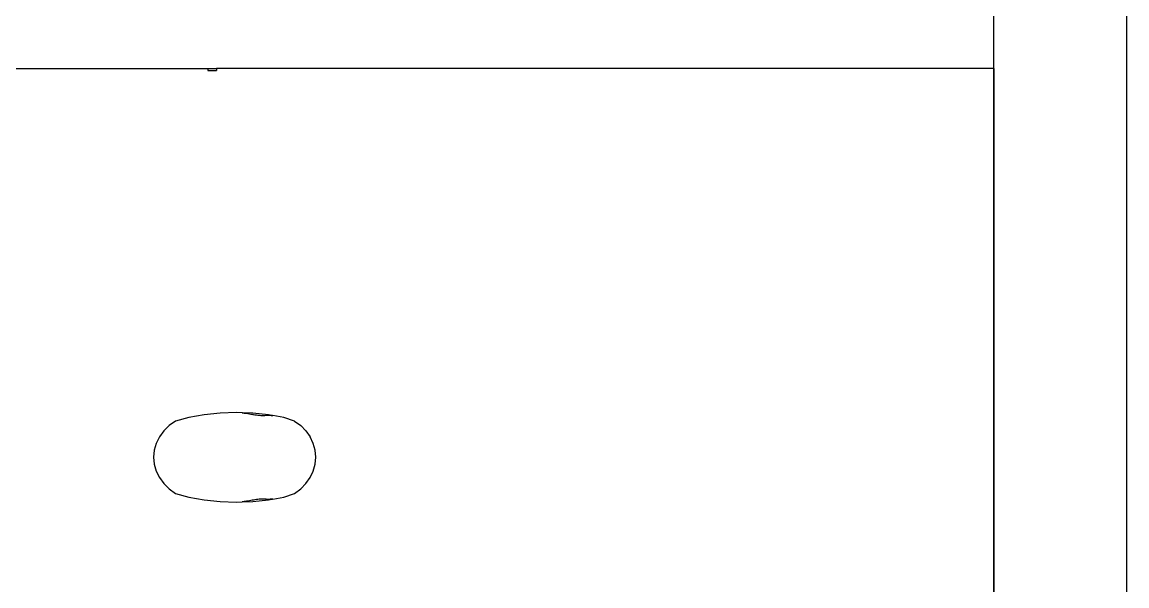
# Model space of a CAD drawing. Header units: metres. Extents: x 428 to 3974, y -4076 to 3914.
# Drawn here: x 1089.076 to 1089.709, y -3844.821 to -3844.498 of the extents above; entities that cross this region are included whole.
import ezdxf

# ---------------------------------------------------------------- set-up
doc = ezdxf.new("R2010")
doc.units = ezdxf.units.M
doc.header["$MEASUREMENT"] = 0
doc.layers.add('Edges', color=7, linetype='Continuous')
doc.layers.add('wall', color=150, linetype='Continuous')

msp = doc.modelspace()

# ---------------------------------------------------------------- linework, layer by layer
at = {"layer": 'Edges'}
for p, q in [((1089.06232, -3844.52494), (1089.18202, -3844.52494)), ((1089.18202, -3844.52494), (1089.18702, -3844.52494)), ((1089.18202, -3844.52494), (1089.18202, -3844.52594)), ((1089.18202, -3844.52594), (1089.18702, -3844.52594)), ((1089.18702, -3844.52494), (1089.18702, -3844.52594)), ((1089.63232, -3844.52494), (1089.18702, -3844.52494)), ((1089.63232, -3844.52494), (1089.63232, -3845.66494)), ((1089.17991, -3844.72323), (1089.17124, -3844.72477)), ((1089.18904, -3844.72229), (1089.17991, -3844.72323)), ((1089.19839, -3844.72198), (1089.18904, -3844.72229)), ((1089.20176, -3844.72209), (1089.19839, -3844.72198)), ((1089.20176, -3844.72209), (1089.20212, -3844.72215)), ((1089.20212, -3844.72215), (1089.20282, -3844.72225)), ((1089.20775, -3844.72229), (1089.20212, -3844.72215)), ((1089.20282, -3844.72225), (1089.20355, -3844.72234)), ((1089.20355, -3844.72234), (1089.2043, -3844.72243)), ((1089.2043, -3844.72243), (1089.20502, -3844.72251)), ((1089.20502, -3844.72251), (1089.20506, -3844.72252)), ((1089.20506, -3844.72252), (1089.20584, -3844.7227)), ((1089.20584, -3844.7227), (1089.20664, -3844.72285)), ((1089.20664, -3844.72285), (1089.20744, -3844.72299)), ((1089.20744, -3844.72299), (1089.20785, -3844.72304)), ((1089.21688, -3844.72323), (1089.20775, -3844.72229)), ((1089.20785, -3844.72304), (1089.20825, -3844.72313)), ((1089.20825, -3844.72313), (1089.20907, -3844.72327)), ((1089.20907, -3844.72327), (1089.20989, -3844.72339)), ((1089.20989, -3844.72339), (1089.21071, -3844.72348)), ((1089.21071, -3844.72348), (1089.21153, -3844.72356)), ((1089.21153, -3844.72356), (1089.21234, -3844.7236)), ((1089.21234, -3844.7236), (1089.21315, -3844.72363)), ((1089.21315, -3844.72363), (1089.21394, -3844.72362)), ((1089.21394, -3844.72362), (1089.21472, -3844.7236)), ((1089.21472, -3844.7236), (1089.21549, -3844.72355)), ((1089.21549, -3844.72355), (1089.21626, -3844.72347)), ((1089.21626, -3844.72347), (1089.2169, -3844.72348)), ((1089.219, -3844.72364), (1089.21688, -3844.72323)), ((1089.2169, -3844.72348), (1089.21696, -3844.72349)), ((1089.21696, -3844.72349), (1089.21767, -3844.72355)), ((1089.21767, -3844.72355), (1089.21835, -3844.7236)), ((1089.21835, -3844.7236), (1089.219, -3844.72364)), ((1089.219, -3844.72364), (1089.21926, -3844.72366)), ((1089.22555, -3844.72477), (1089.21926, -3844.72366)), ((1089.15993, -3844.72949), (1089.15682, -3844.73255)), ((1089.16357, -3844.72688), (1089.15993, -3844.72949)), ((1089.17124, -3844.72477), (1089.16357, -3844.72688)), ((1089.23175, -3844.72688), (1089.22555, -3844.72477)), ((1089.23175, -3844.72688), (1089.23527, -3844.72949)), ((1089.23527, -3844.72949), (1089.23827, -3844.73255)), ((1089.15432, -3844.73598), (1089.15249, -3844.7397)), ((1089.15682, -3844.73255), (1089.15432, -3844.73598)), ((1089.23827, -3844.73255), (1089.24069, -3844.73598)), ((1089.24246, -3844.7397), (1089.24069, -3844.73598)), ((1089.15137, -3844.74361), (1089.151, -3844.74762)), ((1089.15249, -3844.7397), (1089.15137, -3844.74361)), ((1089.24354, -3844.74361), (1089.24246, -3844.7397)), ((1089.2439, -3844.74762), (1089.24354, -3844.74361)), ((1089.151, -3844.74762), (1089.15137, -3844.75163)), ((1089.24354, -3844.75163), (1089.2439, -3844.74762)), ((1089.15137, -3844.75163), (1089.15249, -3844.75555)), ((1089.15249, -3844.75555), (1089.15432, -3844.75926)), ((1089.24069, -3844.75926), (1089.24246, -3844.75555)), ((1089.24246, -3844.75555), (1089.24354, -3844.75163)), ((1089.15432, -3844.75926), (1089.15682, -3844.76269)), ((1089.23827, -3844.76269), (1089.24069, -3844.75926)), ((1089.15682, -3844.76269), (1089.15993, -3844.76575)), ((1089.15993, -3844.76575), (1089.16357, -3844.76837)), ((1089.16357, -3844.76837), (1089.17124, -3844.77047)), ((1089.22555, -3844.77047), (1089.23175, -3844.76837)), ((1089.23175, -3844.76837), (1089.23527, -3844.76575)), ((1089.23527, -3844.76575), (1089.23827, -3844.76269)), ((1089.17124, -3844.77047), (1089.17991, -3844.77201)), ((1089.17991, -3844.77201), (1089.18904, -3844.77295)), ((1089.18904, -3844.77295), (1089.19839, -3844.77326)), ((1089.19839, -3844.77326), (1089.20176, -3844.77315)), ((1089.20176, -3844.77315), (1089.20775, -3844.77295)), ((1089.20212, -3844.77309), (1089.20176, -3844.77315)), ((1089.20282, -3844.77299), (1089.20212, -3844.77309)), ((1089.20355, -3844.7729), (1089.20282, -3844.77299)), ((1089.2043, -3844.77281), (1089.20355, -3844.7729)), ((1089.20495, -3844.77274), (1089.2043, -3844.77281)), ((1089.20506, -3844.77271), (1089.20495, -3844.77274)), ((1089.20584, -3844.77253), (1089.20506, -3844.77271)), ((1089.20664, -3844.77237), (1089.20584, -3844.77253)), ((1089.20744, -3844.77223), (1089.20664, -3844.77237)), ((1089.20784, -3844.77218), (1089.20744, -3844.77223)), ((1089.20775, -3844.77295), (1089.21688, -3844.77201)), ((1089.20825, -3844.77209), (1089.20784, -3844.77218)), ((1089.20907, -3844.77195), (1089.20825, -3844.77209)), ((1089.20989, -3844.77183), (1089.20907, -3844.77195)), ((1089.21071, -3844.77173), (1089.20989, -3844.77183)), ((1089.21153, -3844.77166), (1089.21071, -3844.77173)), ((1089.21234, -3844.77161), (1089.21153, -3844.77166)), ((1089.21315, -3844.77159), (1089.21234, -3844.77161)), ((1089.21394, -3844.7716), (1089.21315, -3844.77159)), ((1089.21472, -3844.77163), (1089.21394, -3844.7716)), ((1089.21549, -3844.77169), (1089.21472, -3844.77163)), ((1089.21624, -3844.77177), (1089.21549, -3844.77169)), ((1089.21628, -3844.77177), (1089.21624, -3844.77177)), ((1089.2169, -3844.77176), (1089.21628, -3844.77177)), ((1089.21688, -3844.77201), (1089.219, -3844.7716)), ((1089.2169, -3844.7717), (1089.21696, -3844.7717)), ((1089.21696, -3844.77175), (1089.2169, -3844.77176)), ((1089.21767, -3844.77169), (1089.21696, -3844.77175)), ((1089.21835, -3844.77164), (1089.21767, -3844.77169)), ((1089.219, -3844.7716), (1089.21835, -3844.77164)), ((1089.21926, -3844.77159), (1089.219, -3844.7716)), ((1089.21926, -3844.77159), (1089.22555, -3844.77047))]:
    msp.add_line(p, q, dxfattribs=at)
at = {"layer": 'wall'}
for p, q in [((1089.70852, -3847.1336), (1089.70852, -3843.3312)), ((1089.63232, -3847.0574), (1089.63232, -3843.4074))]:
    msp.add_line(p, q, dxfattribs=at)

doc.saveas('drawing.dxf')
